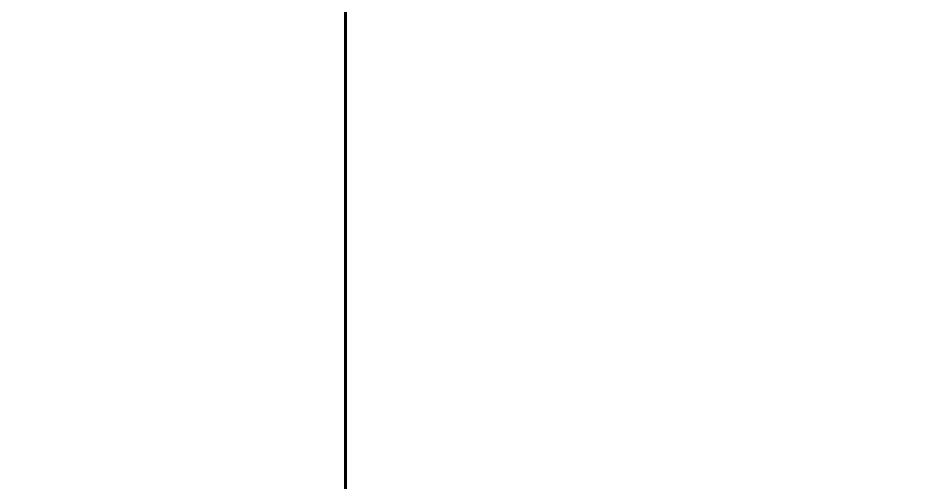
# Model space of a CAD drawing. Header units: inches. Extents: x -4169 to -1846, y 9706 to 12377.
# Drawn here: x -3851.8727 to -3851.8068, y 10352.7941 to 10352.8281 of the extents above; entities that cross this region are included whole.
import ezdxf

# ---------------------------------------------------------------- set-up
doc = ezdxf.new("R2010")
doc.units = ezdxf.units.IN
doc.header["$MEASUREMENT"] = 0
for name, color, linetype, lineweight in [('0-1', 7, 'Continuous', 5), ('A-WALL-4', 10, 'Continuous', 60), ('A-WALL-PATT-4', 111, 'Continuous', 9)]:
    doc.layers.add(name, color=color, linetype=linetype, lineweight=lineweight)

# ---------------------------------------------------------------- blocks, each defined once
blk = doc.blocks.new('CTR - 1st Phase - Shell_rvt-1-ENLARGED RCP - 3RD FLOOR PLAN')
at = {"layer": 'A-WALL-4'}
blk.add_line((-3851.848737, 10433.615177), (-3851.848737, 10320.976115), dxfattribs=at)

msp = doc.modelspace()

# ---------------------------------------------------------------- hatches: boundary and pattern name
at = {"layer": 'A-WALL-PATT-4'}
h = msp.add_hatch(dxfattribs=at)
h.set_pattern_fill('FP_1', color=256, style=0, pattern_type=2)
h.set_pattern_definition([(0, (0, 0), (20.48, 5.12), [0.845, -14.515, 0.845, -14.515, -81.92]), (0, (0, 0), (20.48, 5.12), [-30.72, 0.845, -29.875, 0.845, -14.515, -35.84]), (0, (0, 0), (20.48, 5.12), [-76.8, 0.845, -9.395, 0.845, -24.755]), (120, (7.68, 2.56), (-14.67405, 15.1762003), [0.845, -14.515, 0.845, -14.515, -81.92]), (120, (7.68, 2.56), (-14.67405, 15.1762003), [-30.72, 0.845, -29.875, 0.845, -14.515, -35.84]), (120, (7.68, 2.56), (-14.67405, 15.1762003), [-76.8, 0.845, -9.395, 0.845, -24.755]), (240, (10.24, 12.8), (-5.80595, -20.2962003), [0.845, -14.515, 0.845, -14.515, -81.92]), (240, (10.24, 12.8), (-5.80595, -20.2962003), [-30.72, 0.845, -29.875, 0.845, -14.515, -35.84]), (240, (10.24, 12.8), (-5.80595, -20.2962003), [-76.8, 0.845, -9.395, 0.845, -24.755])])
h.paths.add_polyline_path([(-3505.215403, 10352.214396), (-3504.673737, 10352.214396), (-3504.673737, 10352.839396), (-3741.107515, 10352.839396), (-3741.107515, 10352.214396), (-3506.391435, 10352.214396)], flags=0)
h.paths.add_polyline_path([(-3850.628892, 10352.214396), (-3813.107515, 10352.214396), (-3813.107515, 10352.839396), (-3852.473737, 10352.839396), (-3852.473737, 10352.214396), (-3851.848737, 10352.214396)], flags=0)

# ---------------------------------------------------------------- block references
at = {"layer": '0-1'}
msp.add_blockref('CTR - 1st Phase - Shell_rvt-1-ENLARGED RCP - 3RD FLOOR PLAN', (0, 0), dxfattribs=at)

doc.saveas('drawing.dxf')
